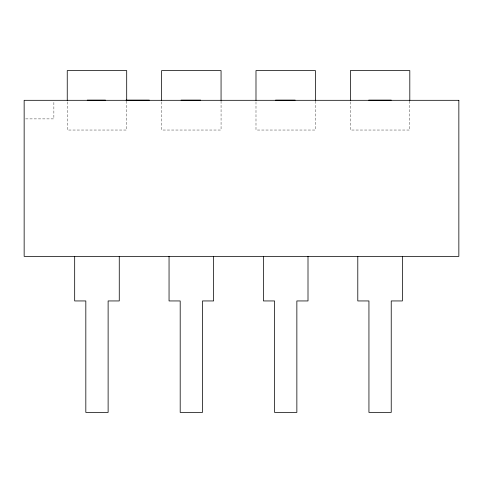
<?xml version="1.0" encoding="UTF-8"?>
<svg xmlns="http://www.w3.org/2000/svg" width="483" height="483" viewBox="0 0 483 483"><rect width="100%" height="100%" fill="white"/><g stroke="black" fill="none" stroke-linecap="round" stroke-linejoin="round"><path stroke-width="0.36" stroke-dasharray="2.42 1.81" d="M25.635 118.89L53.873 118.89L53.873 101.056M409.807 101.056L409.807 130.036L350.362 130.036L350.362 101.056M315.435 101.056L315.435 130.036L255.99 130.036L255.99 101.056M221.063 101.056L221.063 130.036L161.618 130.036L161.618 101.056M126.697 101.056L126.697 130.036L67.246 130.036L67.246 101.056"/><path stroke-width="0.72" d="M87.236 100.132L105.445 100.132M126.069 100.132L149.289 100.132M181.071 100.132L200.662 100.132M275.527 100.132L295.143 100.132M368.728 100.132L391.248 100.132M409.807 100.313L409.807 70.59L350.362 70.59L350.362 100.313M402.375 256.364L402.375 300.945L391.23 300.945L391.23 412.41L368.94 412.41L368.94 300.945L357.794 300.945L357.794 256.364M315.435 100.313L315.435 70.59L255.99 70.59L255.99 100.313M308.003 256.364L308.003 300.945L296.858 300.945L296.858 412.41L274.567 412.41L274.567 300.945L263.422 300.945L263.422 256.364M221.063 100.313L221.063 70.59L161.618 70.59L161.618 100.313M213.637 256.364L213.637 300.945L202.486 300.945L202.486 412.41L180.195 412.41L180.195 300.945L169.05 300.945L169.05 256.364M126.697 100.313L126.697 70.59L67.246 70.59L67.246 100.313M119.265 256.364L119.265 300.945L108.12 300.945L108.12 412.41L85.823 412.41L85.823 300.945L74.678 300.945L74.678 256.364M458.85 100.313L24.15 100.313L24.15 256.364L458.85 256.364L458.85 100.313"/></g></svg>
